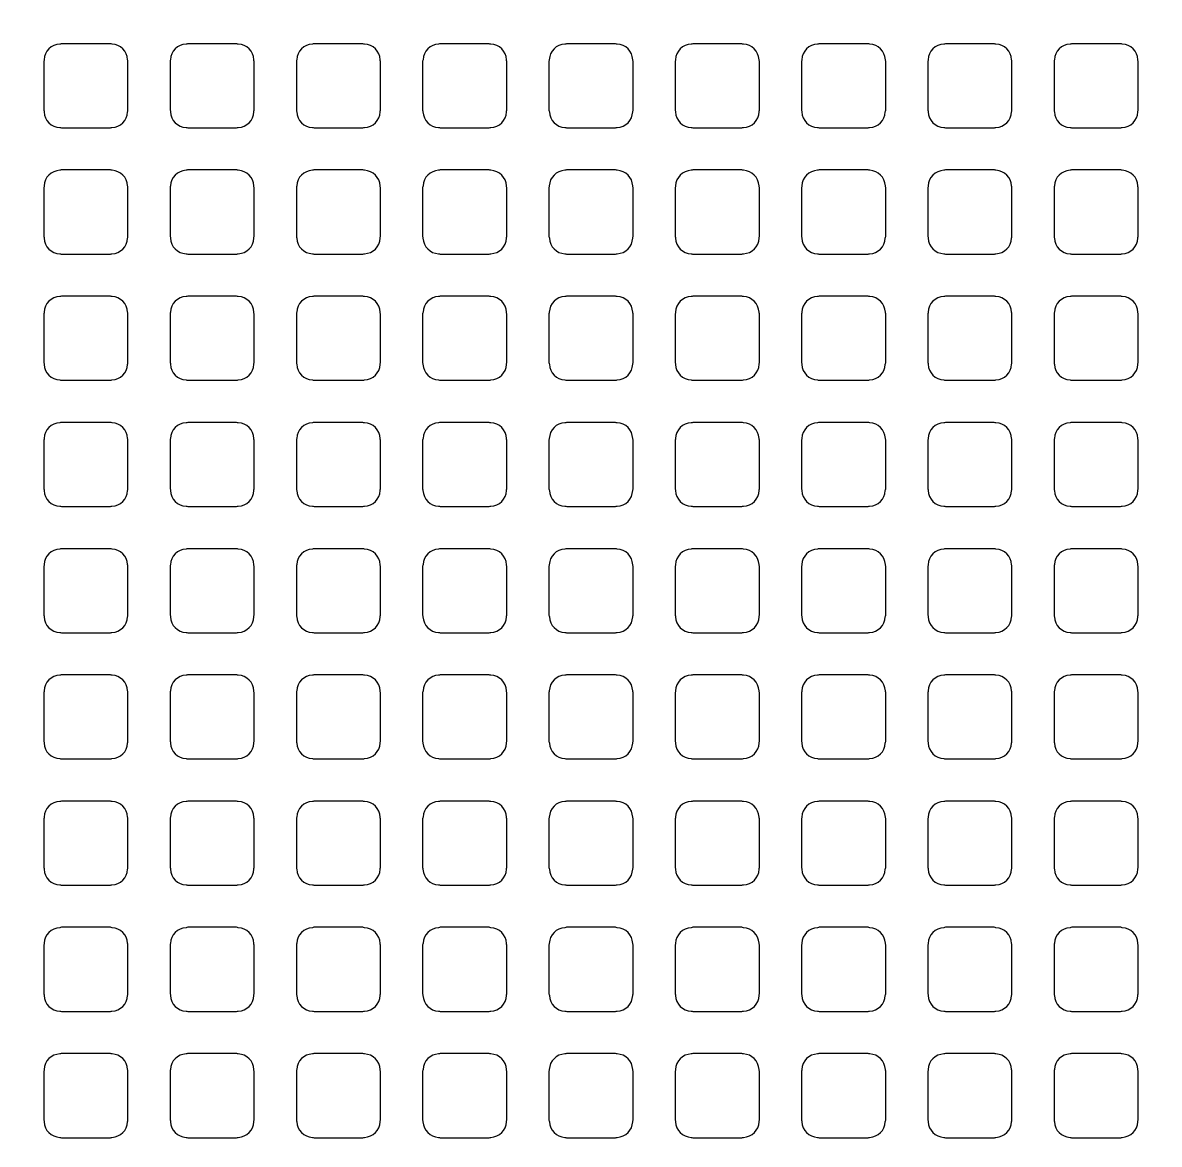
# Model space of a CAD drawing. Header units: millimetres. Extents: x 3440 to 3572, y 2 to 96.
# Drawn here: x 3531.438 to 3532.809, y 58.536 to 59.89 of the extents above; entities that cross this region are included whole.
import ezdxf

# ---------------------------------------------------------------- set-up
doc = ezdxf.new("R2010")
doc.units = ezdxf.units.MM
doc.header["$LTSCALE"] = 23.1
doc.layers.add('gbr-dxf', color=7, linetype='CONTINUOUS')

msp = doc.modelspace()

# ---------------------------------------------------------------- linework, layer by layer
at = {"layer": 'gbr-dxf', "linetype": 'Continuous'}
for points in [[(3534.769, 58.3115), (3533.1974, 59.8831, -0.013659), (3533.1945, 59.8859, -0.077228), (3531.577, 62.0978, -0.009209), (3531.5759, 62.1), (3531.4164, 62.4109, -0.008596)], [(3531.4184, 62.0163, 0.006915), (3531.537, 61.7947, 0.283708), (3531.5558, 61.7852, -0.042373), (3531.5562, 61.7852), (3531.5809, 61.7882, -0.318565), (3531.6068, 61.7742, 0.008601), (3531.7634, 61.5054, -0.030858), (3531.765, 61.5028, 0.00782), (3531.9154, 61.2634, -0.028261), (3531.9169, 61.2611, 0.034835), (3532.6756, 60.2556, -0.014848), (3532.6765, 60.2546, 0.017277), (3533.1029, 59.7975, -0.023954), (3533.1046, 59.796), (3533.4494, 59.4512), (3533.4497, 59.4509), (3533.5891, 59.3115), (3533.5894, 59.3112), (3534.059, 58.8416), (3534.0593, 58.8413), (3534.1987, 58.7019), (3534.199, 58.7016), (3534.6686, 58.232)]]:
    msp.add_lwpolyline(points, format="xyb", dxfattribs=at)
for points in [[(3531.4631, 59.7845, -0.098843), (3531.4635, 59.7825, 0.393729), (3531.4824, 59.7637, -0.09841), (3531.4843, 59.7632), (3531.5435, 59.7632, -0.095462), (3531.5453, 59.7637, 0.393729), (3531.5642, 59.7825, -0.09841), (3531.5646, 59.7844), (3531.5646, 59.8438, -0.089302), (3531.5643, 59.8456, 0.393729), (3531.5454, 59.8644, -0.088868), (3531.5437, 59.8648), (3531.4842, 59.8648, -0.092621), (3531.4824, 59.8644, 0.393729), (3531.4635, 59.8456, -0.101678), (3531.4631, 59.8436)], [(3531.6154, 59.7847, -0.10699), (3531.616, 59.7826, 0.393729), (3531.6348, 59.7637, -0.104195), (3531.6368, 59.7632), (3531.6958, 59.7632, -0.101214), (3531.6978, 59.7637, 0.393729), (3531.7166, 59.7826, -0.101678), (3531.7171, 59.7845), (3531.7171, 59.8435, -0.104567), (3531.7166, 59.8455, 0.393729), (3531.6978, 59.8644, -0.095482), (3531.6959, 59.8648), (3531.6367, 59.8648, -0.098843), (3531.6348, 59.8644, 0.393729), (3531.6159, 59.8455, -0.09841), (3531.6154, 59.8436)], [(3531.7679, 59.7844, -0.095462), (3531.7683, 59.7826, 0.393729), (3531.7872, 59.7637, -0.101678), (3531.7892, 59.7632), (3531.8483, 59.7632, -0.098843), (3531.8502, 59.7637, 0.393729), (3531.869, 59.7825, -0.101678), (3531.8695, 59.7845), (3531.8695, 59.8435, -0.104567), (3531.869, 59.8455, 0.393729), (3531.8501, 59.8644, -0.09841), (3531.8482, 59.8648), (3531.789, 59.8648, -0.089302), (3531.7872, 59.8644, 0.393729), (3531.7684, 59.8456, -0.09841), (3531.7679, 59.8437)], [(3531.9203, 59.7845, -0.098843), (3531.9207, 59.7826, 0.393729), (3531.9396, 59.7637, -0.101678), (3531.9416, 59.7632), (3532.0007, 59.7632, -0.098843), (3532.0026, 59.7637, 0.393729), (3532.0214, 59.7825, -0.09841), (3532.0219, 59.7845), (3532.0219, 59.8435, -0.101214), (3532.0214, 59.8455, 0.393729), (3532.0025, 59.8644, -0.09841), (3532.0006, 59.8648), (3531.9414, 59.8648, -0.089302), (3531.9396, 59.8644, 0.393729), (3531.9208, 59.8456, -0.101678), (3531.9203, 59.8436)], [(3532.0727, 59.7846, -0.104567), (3532.0732, 59.7826, 0.393729), (3532.092, 59.7637, -0.104195), (3532.094, 59.7632), (3532.153, 59.7632, -0.101214), (3532.155, 59.7637, 0.393729), (3532.1738, 59.7826, -0.092282), (3532.1742, 59.7844), (3532.1742, 59.8437, -0.095462), (3532.1738, 59.8455, 0.393729), (3532.155, 59.8644, -0.095482), (3532.1531, 59.8648), (3532.0939, 59.8648, -0.098843), (3532.092, 59.8644, 0.393729), (3532.0731, 59.8455, -0.095482), (3532.0727, 59.8437)], [(3532.225, 59.7844, -0.098843), (3532.2255, 59.7825, 0.393729), (3532.2444, 59.7637, -0.095482), (3532.2462, 59.7632), (3532.3054, 59.7632, -0.104567), (3532.3074, 59.7637, 0.393729), (3532.3263, 59.7826, -0.09841), (3532.3267, 59.7845), (3532.3267, 59.8436, -0.101214), (3532.3262, 59.8456, 0.393729), (3532.3074, 59.8644, -0.092282), (3532.3056, 59.8648), (3532.2462, 59.8648, -0.095462), (3532.2444, 59.8644, 0.393729), (3532.2255, 59.8455, -0.101678), (3532.225, 59.8436)], [(3532.3775, 59.7843, -0.092621), (3532.3779, 59.7825, 0.393729), (3532.3968, 59.7637, -0.09841), (3532.3987, 59.7632), (3532.4579, 59.7632, -0.095462), (3532.4597, 59.7637, 0.393729), (3532.4786, 59.7825, -0.104195), (3532.4791, 59.7845), (3532.4791, 59.8437, -0.095462), (3532.4787, 59.8456, 0.393729), (3532.4598, 59.8644, -0.088868), (3532.4581, 59.8648), (3532.3986, 59.8648, -0.092621), (3532.3968, 59.8644, 0.393729), (3532.3779, 59.8456, -0.095482), (3532.3775, 59.8437)], [(3532.5299, 59.7846, -0.101214), (3532.5304, 59.7826, 0.393729), (3532.5492, 59.7637, -0.104195), (3532.5512, 59.7632), (3532.6102, 59.7632, -0.101214), (3532.6122, 59.7637, 0.393729), (3532.631, 59.7826, -0.095482), (3532.6315, 59.7844), (3532.6315, 59.8436, -0.098843), (3532.631, 59.8455, 0.393729), (3532.6122, 59.8644, -0.095482), (3532.6103, 59.8648), (3532.5511, 59.8648, -0.098843), (3532.5492, 59.8644, 0.393729), (3532.5303, 59.8455, -0.092282), (3532.5299, 59.8437)], [(3532.6823, 59.7845, -0.098843), (3532.6827, 59.7825, 0.393729), (3532.7016, 59.7637, -0.09841), (3532.7035, 59.7632), (3532.7627, 59.7632, -0.095462), (3532.7645, 59.7637, 0.393729), (3532.7834, 59.7825, -0.09841), (3532.7838, 59.7844), (3532.7838, 59.8438, -0.089302), (3532.7835, 59.8456, 0.393729), (3532.7646, 59.8644, -0.088868), (3532.7629, 59.8648), (3532.7034, 59.8648, -0.092621), (3532.7016, 59.8644, 0.393729), (3532.6827, 59.8456, -0.101678), (3532.6823, 59.8436)], [(3531.4631, 59.632, -0.098843), (3531.4635, 59.6301, 0.393729), (3531.4824, 59.6113, -0.095482), (3531.4842, 59.6109), (3531.5435, 59.6109, -0.092621), (3531.5453, 59.6113, 0.393729), (3531.5642, 59.6301, -0.09841), (3531.5646, 59.632), (3531.5646, 59.6914, -0.089302), (3531.5643, 59.6932, 0.393729), (3531.5454, 59.712, -0.092282), (3531.5436, 59.7124), (3531.4842, 59.7124, -0.095462), (3531.4824, 59.712, 0.393729), (3531.4635, 59.6932, -0.101678), (3531.4631, 59.6912)], [(3531.6154, 59.6323, -0.10699), (3531.616, 59.6302, 0.393729), (3531.6348, 59.6113, -0.101678), (3531.6368, 59.6109), (3531.6959, 59.6109, -0.098843), (3531.6978, 59.6113, 0.393729), (3531.7166, 59.6302, -0.101678), (3531.7171, 59.6321), (3531.7171, 59.6911, -0.104567), (3531.7166, 59.6931, 0.393729), (3531.6978, 59.712, -0.09841), (3531.6959, 59.7124), (3531.6367, 59.7124, -0.101214), (3531.6348, 59.712, 0.393729), (3531.6159, 59.6931, -0.09841), (3531.6154, 59.6912)], [(3531.7679, 59.632, -0.095462), (3531.7683, 59.6302, 0.393729), (3531.7872, 59.6113, -0.09841), (3531.7891, 59.6109), (3531.8483, 59.6109, -0.095462), (3531.8502, 59.6113, 0.393729), (3531.869, 59.6301, -0.101678), (3531.8695, 59.6321), (3531.8695, 59.6911, -0.104567), (3531.869, 59.6931, 0.393729), (3531.8501, 59.712, -0.101678), (3531.8482, 59.7124), (3531.789, 59.7124, -0.092621), (3531.7872, 59.712, 0.393729), (3531.7684, 59.6932, -0.09841), (3531.7679, 59.6913)], [(3531.9203, 59.6321, -0.098843), (3531.9207, 59.6302, 0.393729), (3531.9396, 59.6113, -0.09841), (3531.9415, 59.6109), (3532.0007, 59.6109, -0.095462), (3532.0026, 59.6113, 0.393729), (3532.0214, 59.6301, -0.09841), (3532.0219, 59.632), (3532.0219, 59.6911, -0.101214), (3532.0214, 59.6931, 0.393729), (3532.0025, 59.712, -0.101678), (3532.0006, 59.7124), (3531.9414, 59.7124, -0.092621), (3531.9396, 59.712, 0.393729), (3531.9208, 59.6932, -0.101678), (3531.9203, 59.6912)], [(3532.0727, 59.6322, -0.104567), (3532.0732, 59.6302, 0.393729), (3532.092, 59.6113, -0.101678), (3532.094, 59.6109), (3532.1531, 59.6109, -0.098843), (3532.155, 59.6113, 0.393729), (3532.1738, 59.6302, -0.092282), (3532.1742, 59.632), (3532.1742, 59.6913, -0.095462), (3532.1738, 59.6931, 0.393729), (3532.155, 59.712, -0.09841), (3532.1531, 59.7124), (3532.0939, 59.7124, -0.101214), (3532.092, 59.712, 0.393729), (3532.0731, 59.6931, -0.095482), (3532.0727, 59.6913)], [(3532.225, 59.632, -0.098843), (3532.2255, 59.6301, 0.393729), (3532.2444, 59.6113, -0.092282), (3532.2461, 59.6109), (3532.3054, 59.6109, -0.101214), (3532.3074, 59.6113, 0.393729), (3532.3263, 59.6302, -0.09841), (3532.3267, 59.6321), (3532.3267, 59.6912, -0.101214), (3532.3262, 59.6932, 0.393729), (3532.3074, 59.712, -0.095482), (3532.3055, 59.7124), (3532.2463, 59.7124, -0.098843), (3532.2444, 59.712, 0.393729), (3532.2255, 59.6931, -0.101678), (3532.225, 59.6912)], [(3532.3775, 59.6319, -0.092621), (3532.3779, 59.6301, 0.393729), (3532.3968, 59.6113, -0.095482), (3532.3986, 59.6109), (3532.4579, 59.6109, -0.092621), (3532.4597, 59.6113, 0.393729), (3532.4786, 59.6301, -0.104195), (3532.4791, 59.6321), (3532.4791, 59.6913, -0.095462), (3532.4787, 59.6932, 0.393729), (3532.4598, 59.712, -0.092282), (3532.458, 59.7124), (3532.3987, 59.7124, -0.095462), (3532.3968, 59.712, 0.393729), (3532.3779, 59.6932, -0.095482), (3532.3775, 59.6913)], [(3532.5299, 59.6322, -0.101214), (3532.5304, 59.6302, 0.393729), (3532.5492, 59.6113, -0.101678), (3532.5512, 59.6109), (3532.6103, 59.6109, -0.098843), (3532.6122, 59.6113, 0.393729), (3532.631, 59.6302, -0.095482), (3532.6315, 59.632), (3532.6315, 59.6912, -0.098843), (3532.631, 59.6931, 0.393729), (3532.6122, 59.712, -0.09841), (3532.6103, 59.7124), (3532.5511, 59.7124, -0.101214), (3532.5492, 59.712, 0.393729), (3532.5303, 59.6931, -0.092282), (3532.5299, 59.6913)], [(3532.6823, 59.632, -0.098843), (3532.6827, 59.6301, 0.393729), (3532.7016, 59.6113, -0.095482), (3532.7034, 59.6109), (3532.7627, 59.6109, -0.092621), (3532.7645, 59.6113, 0.393729), (3532.7834, 59.6301, -0.09841), (3532.7838, 59.632), (3532.7838, 59.6914, -0.089302), (3532.7835, 59.6932, 0.393729), (3532.7646, 59.712, -0.092282), (3532.7628, 59.7124), (3532.7034, 59.7124, -0.095462), (3532.7016, 59.712, 0.393729), (3532.6827, 59.6932, -0.101678), (3532.6823, 59.6912)], [(3531.4631, 59.4797, -0.098843), (3531.4635, 59.4777, 0.393729), (3531.4824, 59.4589, -0.092282), (3531.4842, 59.4585), (3531.5436, 59.4585, -0.089302), (3531.5453, 59.4589, 0.393729), (3531.5642, 59.4777, -0.09841), (3531.5646, 59.4796), (3531.5646, 59.539, -0.089302), (3531.5643, 59.5408, 0.393729), (3531.5454, 59.5596, -0.095482), (3531.5436, 59.5601), (3531.4843, 59.5601, -0.098843), (3531.4824, 59.5596, 0.393729), (3531.4635, 59.5408, -0.101678), (3531.4631, 59.5388)], [(3531.6154, 59.4799, -0.10699), (3531.616, 59.4778, 0.393729), (3531.6348, 59.4589, -0.09841), (3531.6367, 59.4585), (3531.6959, 59.4585, -0.095462), (3531.6978, 59.4589, 0.393729), (3531.7166, 59.4778, -0.101678), (3531.7171, 59.4797), (3531.7171, 59.5387, -0.104567), (3531.7166, 59.5407, 0.393729), (3531.6978, 59.5596, -0.101678), (3531.6958, 59.5601), (3531.6368, 59.5601, -0.104567), (3531.6348, 59.5596, 0.393729), (3531.6159, 59.5407, -0.09841), (3531.6154, 59.5388)], [(3531.7679, 59.4796, -0.095462), (3531.7683, 59.4778, 0.393729), (3531.7872, 59.4589, -0.095482), (3531.7891, 59.4585), (3531.8484, 59.4585, -0.092621), (3531.8502, 59.4589, 0.393729), (3531.869, 59.4777, -0.101678), (3531.8695, 59.4797), (3531.8695, 59.5387, -0.104567), (3531.869, 59.5407, 0.393729), (3531.8501, 59.5596, -0.104195), (3531.8481, 59.5601), (3531.7891, 59.5601, -0.095462), (3531.7872, 59.5596, 0.393729), (3531.7684, 59.5408, -0.09841), (3531.7679, 59.5389)], [(3531.9203, 59.4797, -0.098843), (3531.9207, 59.4778, 0.393729), (3531.9396, 59.4589, -0.095482), (3531.9415, 59.4585), (3532.0008, 59.4585, -0.092621), (3532.0026, 59.4589, 0.393729), (3532.0214, 59.4777, -0.09841), (3532.0219, 59.4797), (3532.0219, 59.5387, -0.101214), (3532.0214, 59.5407, 0.393729), (3532.0025, 59.5596, -0.104195), (3532.0005, 59.5601), (3531.9415, 59.5601, -0.095462), (3531.9396, 59.5596, 0.393729), (3531.9208, 59.5408, -0.101678), (3531.9203, 59.5388)], [(3532.0727, 59.4798, -0.104567), (3532.0732, 59.4778, 0.393729), (3532.092, 59.4589, -0.09841), (3532.0939, 59.4585), (3532.1531, 59.4585, -0.095462), (3532.155, 59.4589, 0.393729), (3532.1738, 59.4778, -0.092282), (3532.1742, 59.4796), (3532.1742, 59.5389, -0.095462), (3532.1738, 59.5407, 0.393729), (3532.155, 59.5596, -0.101678), (3532.153, 59.5601), (3532.094, 59.5601, -0.104567), (3532.092, 59.5596, 0.393729), (3532.0731, 59.5407, -0.095482), (3532.0727, 59.5389)], [(3532.225, 59.4796, -0.098843), (3532.2255, 59.4777, 0.393729), (3532.2444, 59.4589, -0.088868), (3532.2461, 59.4585), (3532.3055, 59.4585, -0.098843), (3532.3074, 59.4589, 0.393729), (3532.3263, 59.4778, -0.09841), (3532.3267, 59.4797), (3532.3267, 59.5388, -0.101214), (3532.3262, 59.5408, 0.393729), (3532.3074, 59.5596, -0.09841), (3532.3055, 59.5601), (3532.2463, 59.5601, -0.101214), (3532.2444, 59.5596, 0.393729), (3532.2255, 59.5407, -0.101678), (3532.225, 59.5388)], [(3532.3775, 59.4795, -0.092621), (3532.3779, 59.4777, 0.393729), (3532.3968, 59.4589, -0.092282), (3532.3986, 59.4585), (3532.458, 59.4585, -0.089302), (3532.4597, 59.4589, 0.393729), (3532.4786, 59.4777, -0.104195), (3532.4791, 59.4797), (3532.4791, 59.5389, -0.095462), (3532.4787, 59.5408, 0.393729), (3532.4598, 59.5596, -0.095482), (3532.458, 59.5601), (3532.3987, 59.5601, -0.098843), (3532.3968, 59.5596, 0.393729), (3532.3779, 59.5408, -0.095482), (3532.3775, 59.5389)], [(3532.5299, 59.4798, -0.101214), (3532.5304, 59.4778, 0.393729), (3532.5492, 59.4589, -0.09841), (3532.5511, 59.4585), (3532.6103, 59.4585, -0.095462), (3532.6122, 59.4589, 0.393729), (3532.631, 59.4778, -0.095482), (3532.6315, 59.4796), (3532.6315, 59.5388, -0.098843), (3532.631, 59.5407, 0.393729), (3532.6122, 59.5596, -0.101678), (3532.6102, 59.5601), (3532.5512, 59.5601, -0.104567), (3532.5492, 59.5596, 0.393729), (3532.5303, 59.5407, -0.092282), (3532.5299, 59.5389)], [(3532.6823, 59.4797, -0.098843), (3532.6827, 59.4777, 0.393729), (3532.7016, 59.4589, -0.092282), (3532.7034, 59.4585), (3532.7628, 59.4585, -0.089302), (3532.7645, 59.4589, 0.393729), (3532.7834, 59.4777, -0.09841), (3532.7838, 59.4796), (3532.7838, 59.539, -0.089302), (3532.7835, 59.5408, 0.393729), (3532.7646, 59.5596, -0.095482), (3532.7628, 59.5601), (3532.7035, 59.5601, -0.098843), (3532.7016, 59.5596, 0.393729), (3532.6827, 59.5408, -0.101678), (3532.6823, 59.5388)], [(3531.4631, 59.3273, -0.098843), (3531.4635, 59.3253, 0.393729), (3531.4824, 59.3065, -0.101678), (3531.4843, 59.306), (3531.5434, 59.306, -0.098843), (3531.5453, 59.3065, 0.393729), (3531.5642, 59.3253, -0.09841), (3531.5646, 59.3272), (3531.5646, 59.3866, -0.089302), (3531.5643, 59.3884, 0.393729), (3531.5454, 59.4072, -0.09841), (3531.5435, 59.4077), (3531.4844, 59.4077, -0.101214), (3531.4824, 59.4072, 0.393729), (3531.4635, 59.3884, -0.101678), (3531.4631, 59.3864)], [(3531.6154, 59.3275, -0.10699), (3531.616, 59.3254, 0.393729), (3531.6348, 59.3065, -0.107228), (3531.6369, 59.306), (3531.6958, 59.306, -0.104567), (3531.6978, 59.3065, 0.393729), (3531.7166, 59.3254, -0.101678), (3531.7171, 59.3273), (3531.7171, 59.3863, -0.104567), (3531.7166, 59.3883, 0.393729), (3531.6978, 59.4072, -0.104195), (3531.6957, 59.4077), (3531.6368, 59.4077, -0.10699), (3531.6348, 59.4072, 0.393729), (3531.6159, 59.3883, -0.09841), (3531.6154, 59.3864)], [(3531.7679, 59.3272, -0.095462), (3531.7683, 59.3254, 0.393729), (3531.7872, 59.3065, -0.104195), (3531.7892, 59.306), (3531.8482, 59.306, -0.101214), (3531.8502, 59.3065, 0.393729), (3531.869, 59.3253, -0.101678), (3531.8695, 59.3273), (3531.8695, 59.3863, -0.104567), (3531.869, 59.3883, 0.393729), (3531.8501, 59.4072, -0.107228), (3531.8481, 59.4077), (3531.7891, 59.4077, -0.098843), (3531.7872, 59.4072, 0.393729), (3531.7684, 59.3884, -0.09841), (3531.7679, 59.3865)], [(3531.9203, 59.3273, -0.098843), (3531.9207, 59.3254, 0.393729), (3531.9396, 59.3065, -0.104195), (3531.9416, 59.306), (3532.0006, 59.306, -0.101214), (3532.0026, 59.3065, 0.393729), (3532.0214, 59.3253, -0.09841), (3532.0219, 59.3273), (3532.0219, 59.3863, -0.101214), (3532.0214, 59.3883, 0.393729), (3532.0025, 59.4072, -0.107228), (3532.0005, 59.4077), (3531.9415, 59.4077, -0.098843), (3531.9396, 59.4072, 0.393729), (3531.9208, 59.3884, -0.101678), (3531.9203, 59.3864)], [(3532.0727, 59.3274, -0.104567), (3532.0732, 59.3254, 0.393729), (3532.092, 59.3065, -0.107228), (3532.0941, 59.306), (3532.153, 59.306, -0.104567), (3532.155, 59.3065, 0.393729), (3532.1738, 59.3254, -0.092282), (3532.1742, 59.3272), (3532.1742, 59.3865, -0.095462), (3532.1738, 59.3883, 0.393729), (3532.155, 59.4072, -0.104195), (3532.1529, 59.4077), (3532.094, 59.4077, -0.10699), (3532.092, 59.4072, 0.393729), (3532.0731, 59.3883, -0.095482), (3532.0727, 59.3865)], [(3532.225, 59.3272, -0.098843), (3532.2255, 59.3253, 0.393729), (3532.2444, 59.3065, -0.09841), (3532.2463, 59.306), (3532.3053, 59.306, -0.10699), (3532.3074, 59.3065, 0.393729), (3532.3263, 59.3254, -0.09841), (3532.3267, 59.3273), (3532.3267, 59.3864, -0.101214), (3532.3262, 59.3884, 0.393729), (3532.3074, 59.4072, -0.101678), (3532.3054, 59.4077), (3532.2464, 59.4077, -0.104567), (3532.2444, 59.4072, 0.393729), (3532.2255, 59.3883, -0.101678), (3532.225, 59.3864)], [(3532.3775, 59.3271, -0.092621), (3532.3779, 59.3253, 0.393729), (3532.3968, 59.3065, -0.101678), (3532.3987, 59.306), (3532.4578, 59.306, -0.098843), (3532.4597, 59.3065, 0.393729), (3532.4786, 59.3253, -0.104195), (3532.4791, 59.3273), (3532.4791, 59.3865, -0.095462), (3532.4787, 59.3884, 0.393729), (3532.4598, 59.4072, -0.09841), (3532.4579, 59.4077), (3532.3988, 59.4077, -0.101214), (3532.3968, 59.4072, 0.393729), (3532.3779, 59.3884, -0.095482), (3532.3775, 59.3865)], [(3532.5299, 59.3274, -0.101214), (3532.5304, 59.3254, 0.393729), (3532.5492, 59.3065, -0.107228), (3532.5513, 59.306), (3532.6102, 59.306, -0.104567), (3532.6122, 59.3065, 0.393729), (3532.631, 59.3254, -0.095482), (3532.6315, 59.3272), (3532.6315, 59.3864, -0.098843), (3532.631, 59.3883, 0.393729), (3532.6122, 59.4072, -0.104195), (3532.6101, 59.4077), (3532.5512, 59.4077, -0.10699), (3532.5492, 59.4072, 0.393729), (3532.5303, 59.3883, -0.092282), (3532.5299, 59.3865)], [(3532.6823, 59.3273, -0.098843), (3532.6827, 59.3253, 0.393729), (3532.7016, 59.3065, -0.101678), (3532.7035, 59.306), (3532.7626, 59.306, -0.098843), (3532.7645, 59.3065, 0.393729), (3532.7834, 59.3253, -0.09841), (3532.7838, 59.3272), (3532.7838, 59.3866, -0.089302), (3532.7835, 59.3884, 0.393729), (3532.7646, 59.4072, -0.09841), (3532.7627, 59.4077), (3532.7036, 59.4077, -0.101214), (3532.7016, 59.4072, 0.393729), (3532.6827, 59.3884, -0.101678), (3532.6823, 59.3864)], [(3531.4631, 59.1749, -0.098843), (3531.4635, 59.1729, 0.393729), (3531.4824, 59.1541, -0.09841), (3531.4843, 59.1536), (3531.5435, 59.1536, -0.095462), (3531.5453, 59.1541, 0.393729), (3531.5642, 59.1729, -0.09841), (3531.5646, 59.1748), (3531.5646, 59.2342, -0.089302), (3531.5643, 59.236, 0.393729), (3531.5454, 59.2548, -0.088868), (3531.5437, 59.2552), (3531.4842, 59.2552, -0.092621), (3531.4824, 59.2548, 0.393729), (3531.4635, 59.236, -0.101678), (3531.4631, 59.234)], [(3531.6154, 59.1751, -0.10699), (3531.616, 59.173, 0.393729), (3531.6348, 59.1541, -0.104195), (3531.6368, 59.1536), (3531.6958, 59.1536, -0.101214), (3531.6978, 59.1541, 0.393729), (3531.7166, 59.173, -0.101678), (3531.7171, 59.1749), (3531.7171, 59.2339, -0.104567), (3531.7166, 59.2359, 0.393729), (3531.6978, 59.2548, -0.095482), (3531.6959, 59.2552), (3531.6367, 59.2552, -0.098843), (3531.6348, 59.2548, 0.393729), (3531.6159, 59.2359, -0.09841), (3531.6154, 59.234)], [(3531.7679, 59.1748, -0.095462), (3531.7683, 59.173, 0.393729), (3531.7872, 59.1541, -0.101678), (3531.7892, 59.1536), (3531.8483, 59.1536, -0.098843), (3531.8502, 59.1541, 0.393729), (3531.869, 59.1729, -0.101678), (3531.8695, 59.1749), (3531.8695, 59.2339, -0.104567), (3531.869, 59.2359, 0.393729), (3531.8501, 59.2548, -0.09841), (3531.8482, 59.2552), (3531.789, 59.2552, -0.089302), (3531.7872, 59.2548, 0.393729), (3531.7684, 59.236, -0.09841), (3531.7679, 59.2341)], [(3531.9203, 59.1749, -0.098843), (3531.9207, 59.173, 0.393729), (3531.9396, 59.1541, -0.101678), (3531.9416, 59.1536), (3532.0007, 59.1536, -0.098843), (3532.0026, 59.1541, 0.393729), (3532.0214, 59.1729, -0.09841), (3532.0219, 59.1749), (3532.0219, 59.2339, -0.101214), (3532.0214, 59.2359, 0.393729), (3532.0025, 59.2548, -0.09841), (3532.0006, 59.2552), (3531.9414, 59.2552, -0.089302), (3531.9396, 59.2548, 0.393729), (3531.9208, 59.236, -0.101678), (3531.9203, 59.234)], [(3532.0727, 59.175, -0.104567), (3532.0732, 59.173, 0.393729), (3532.092, 59.1541, -0.104195), (3532.094, 59.1536), (3532.153, 59.1536, -0.101214), (3532.155, 59.1541, 0.393729), (3532.1738, 59.173, -0.092282), (3532.1742, 59.1748), (3532.1742, 59.2341, -0.095462), (3532.1738, 59.2359, 0.393729), (3532.155, 59.2548, -0.095482), (3532.1531, 59.2552), (3532.0939, 59.2552, -0.098843), (3532.092, 59.2548, 0.393729), (3532.0731, 59.2359, -0.095482), (3532.0727, 59.2341)], [(3532.225, 59.1748, -0.098843), (3532.2255, 59.1729, 0.393729), (3532.2444, 59.1541, -0.095482), (3532.2462, 59.1536), (3532.3054, 59.1536, -0.104567), (3532.3074, 59.1541, 0.393729), (3532.3263, 59.173, -0.09841), (3532.3267, 59.1749), (3532.3267, 59.234, -0.101214), (3532.3262, 59.236, 0.393729), (3532.3074, 59.2548, -0.092282), (3532.3056, 59.2552), (3532.2462, 59.2552, -0.095462), (3532.2444, 59.2548, 0.393729), (3532.2255, 59.2359, -0.101678), (3532.225, 59.234)], [(3532.3775, 59.1747, -0.092621), (3532.3779, 59.1729, 0.393729), (3532.3968, 59.1541, -0.09841), (3532.3987, 59.1536), (3532.4579, 59.1536, -0.095462), (3532.4597, 59.1541, 0.393729), (3532.4786, 59.1729, -0.104195), (3532.4791, 59.1749), (3532.4791, 59.2341, -0.095462), (3532.4787, 59.236, 0.393729), (3532.4598, 59.2548, -0.088868), (3532.4581, 59.2552), (3532.3986, 59.2552, -0.092621), (3532.3968, 59.2548, 0.393729), (3532.3779, 59.236, -0.095482), (3532.3775, 59.2341)], [(3532.5299, 59.175, -0.101214), (3532.5304, 59.173, 0.393729), (3532.5492, 59.1541, -0.104195), (3532.5512, 59.1536), (3532.6102, 59.1536, -0.101214), (3532.6122, 59.1541, 0.393729), (3532.631, 59.173, -0.095482), (3532.6315, 59.1748), (3532.6315, 59.234, -0.098843), (3532.631, 59.2359, 0.393729), (3532.6122, 59.2548, -0.095482), (3532.6103, 59.2552), (3532.5511, 59.2552, -0.098843), (3532.5492, 59.2548, 0.393729), (3532.5303, 59.2359, -0.092282), (3532.5299, 59.2341)], [(3532.6823, 59.1749, -0.098843), (3532.6827, 59.1729, 0.393729), (3532.7016, 59.1541, -0.09841), (3532.7035, 59.1536), (3532.7627, 59.1536, -0.095462), (3532.7645, 59.1541, 0.393729), (3532.7834, 59.1729, -0.09841), (3532.7838, 59.1748), (3532.7838, 59.2342, -0.089302), (3532.7835, 59.236, 0.393729), (3532.7646, 59.2548, -0.088868), (3532.7629, 59.2552), (3532.7034, 59.2552, -0.092621), (3532.7016, 59.2548, 0.393729), (3532.6827, 59.236, -0.101678), (3532.6823, 59.234)], [(3531.4631, 59.0225, -0.098843), (3531.4635, 59.0205, 0.393729), (3531.4824, 59.0017, -0.095482), (3531.4842, 59.0013), (3531.5435, 59.0013, -0.092621), (3531.5453, 59.0017, 0.393729), (3531.5642, 59.0205, -0.09841), (3531.5646, 59.0224), (3531.5646, 59.0818, -0.089302), (3531.5643, 59.0836, 0.393729), (3531.5454, 59.1024, -0.092282), (3531.5436, 59.1028), (3531.4842, 59.1028, -0.095462), (3531.4824, 59.1024, 0.393729), (3531.4635, 59.0836, -0.101678), (3531.4631, 59.0816)], [(3531.6154, 59.0227, -0.10699), (3531.616, 59.0206, 0.393729), (3531.6348, 59.0017, -0.101678), (3531.6368, 59.0013), (3531.6959, 59.0013, -0.098843), (3531.6978, 59.0017, 0.393729), (3531.7166, 59.0206, -0.101678), (3531.7171, 59.0225), (3531.7171, 59.0815, -0.104567), (3531.7166, 59.0835, 0.393729), (3531.6978, 59.1024, -0.09841), (3531.6959, 59.1028), (3531.6367, 59.1028, -0.101214), (3531.6348, 59.1024, 0.393729), (3531.6159, 59.0835, -0.09841), (3531.6154, 59.0816)], [(3531.7679, 59.0224, -0.095462), (3531.7683, 59.0206, 0.393729), (3531.7872, 59.0017, -0.09841), (3531.7891, 59.0013), (3531.8483, 59.0013, -0.095462), (3531.8502, 59.0017, 0.393729), (3531.869, 59.0205, -0.101678), (3531.8695, 59.0225), (3531.8695, 59.0815, -0.104567), (3531.869, 59.0835, 0.393729), (3531.8501, 59.1024, -0.101678), (3531.8482, 59.1028), (3531.789, 59.1028, -0.092621), (3531.7872, 59.1024, 0.393729), (3531.7684, 59.0836, -0.09841), (3531.7679, 59.0817)], [(3531.9203, 59.0225, -0.098843), (3531.9207, 59.0206, 0.393729), (3531.9396, 59.0017, -0.09841), (3531.9415, 59.0013), (3532.0007, 59.0013, -0.095462), (3532.0026, 59.0017, 0.393729), (3532.0214, 59.0205, -0.09841), (3532.0219, 59.0225), (3532.0219, 59.0815, -0.101214), (3532.0214, 59.0835, 0.393729), (3532.0025, 59.1024, -0.101678), (3532.0006, 59.1028), (3531.9414, 59.1028, -0.092621), (3531.9396, 59.1024, 0.393729), (3531.9208, 59.0836, -0.101678), (3531.9203, 59.0816)], [(3532.0727, 59.0226, -0.104567), (3532.0732, 59.0206, 0.393729), (3532.092, 59.0017, -0.101678), (3532.094, 59.0013), (3532.1531, 59.0013, -0.098843), (3532.155, 59.0017, 0.393729), (3532.1738, 59.0206, -0.092282), (3532.1742, 59.0224), (3532.1742, 59.0817, -0.095462), (3532.1738, 59.0835, 0.393729), (3532.155, 59.1024, -0.09841), (3532.1531, 59.1028), (3532.0939, 59.1028, -0.101214), (3532.092, 59.1024, 0.393729), (3532.0731, 59.0835, -0.095482), (3532.0727, 59.0817)], [(3532.225, 59.0224, -0.098843), (3532.2255, 59.0205, 0.393729), (3532.2444, 59.0017, -0.092282), (3532.2461, 59.0013), (3532.3054, 59.0013, -0.101214), (3532.3074, 59.0017, 0.393729), (3532.3263, 59.0206, -0.09841), (3532.3267, 59.0225), (3532.3267, 59.0816, -0.101214), (3532.3262, 59.0836, 0.393729), (3532.3074, 59.1024, -0.095482), (3532.3055, 59.1028), (3532.2463, 59.1028, -0.098843), (3532.2444, 59.1024, 0.393729), (3532.2255, 59.0835, -0.101678), (3532.225, 59.0816)], [(3532.3775, 59.0223, -0.092621), (3532.3779, 59.0205, 0.393729), (3532.3968, 59.0017, -0.095482), (3532.3986, 59.0013), (3532.4579, 59.0013, -0.092621), (3532.4597, 59.0017, 0.393729), (3532.4786, 59.0205, -0.104195), (3532.4791, 59.0225), (3532.4791, 59.0817, -0.095462), (3532.4787, 59.0836, 0.393729), (3532.4598, 59.1024, -0.092282), (3532.458, 59.1028), (3532.3987, 59.1028, -0.095462), (3532.3968, 59.1024, 0.393729), (3532.3779, 59.0836, -0.095482), (3532.3775, 59.0817)], [(3532.5299, 59.0226, -0.101214), (3532.5304, 59.0206, 0.393729), (3532.5492, 59.0017, -0.101678), (3532.5512, 59.0013), (3532.6103, 59.0013, -0.098843), (3532.6122, 59.0017, 0.393729), (3532.631, 59.0206, -0.095482), (3532.6315, 59.0224), (3532.6315, 59.0816, -0.098843), (3532.631, 59.0835, 0.393729), (3532.6122, 59.1024, -0.09841), (3532.6103, 59.1028), (3532.5511, 59.1028, -0.101214), (3532.5492, 59.1024, 0.393729), (3532.5303, 59.0835, -0.092282), (3532.5299, 59.0817)], [(3532.6823, 59.0225, -0.098843), (3532.6827, 59.0205, 0.393729), (3532.7016, 59.0017, -0.095482), (3532.7034, 59.0013), (3532.7627, 59.0013, -0.092621), (3532.7645, 59.0017, 0.393729), (3532.7834, 59.0205, -0.09841), (3532.7838, 59.0224), (3532.7838, 59.0818, -0.089302), (3532.7835, 59.0836, 0.393729), (3532.7646, 59.1024, -0.092282), (3532.7628, 59.1028), (3532.7034, 59.1028, -0.095462), (3532.7016, 59.1024, 0.393729), (3532.6827, 59.0836, -0.101678), (3532.6823, 59.0816)], [(3531.4631, 58.8701, -0.098843), (3531.4635, 58.8681, 0.393729), (3531.4824, 58.8493, -0.092282), (3531.4842, 58.8489), (3531.5436, 58.8489, -0.089302), (3531.5453, 58.8493, 0.393729), (3531.5642, 58.8681, -0.09841), (3531.5646, 58.87), (3531.5646, 58.9294, -0.089302), (3531.5643, 58.9312, 0.393729), (3531.5454, 58.95, -0.095482), (3531.5436, 58.9505), (3531.4843, 58.9505, -0.098843), (3531.4824, 58.95, 0.393729), (3531.4635, 58.9312, -0.101678), (3531.4631, 58.9292)], [(3531.6154, 58.8703, -0.10699), (3531.616, 58.8682, 0.393729), (3531.6348, 58.8493, -0.09841), (3531.6367, 58.8489), (3531.6959, 58.8489, -0.095462), (3531.6978, 58.8493, 0.393729), (3531.7166, 58.8682, -0.101678), (3531.7171, 58.8701), (3531.7171, 58.9291, -0.104567), (3531.7166, 58.9311, 0.393729), (3531.6978, 58.95, -0.101678), (3531.6958, 58.9505), (3531.6368, 58.9505, -0.104567), (3531.6348, 58.95, 0.393729), (3531.6159, 58.9311, -0.09841), (3531.6154, 58.9292)], [(3531.7679, 58.87, -0.095462), (3531.7683, 58.8682, 0.393729), (3531.7872, 58.8493, -0.095482), (3531.7891, 58.8489), (3531.8484, 58.8489, -0.092621), (3531.8502, 58.8493, 0.393729), (3531.869, 58.8681, -0.101678), (3531.8695, 58.8701), (3531.8695, 58.9291, -0.104567), (3531.869, 58.9311, 0.393729), (3531.8501, 58.95, -0.104195), (3531.8481, 58.9505), (3531.7891, 58.9505, -0.095462), (3531.7872, 58.95, 0.393729), (3531.7684, 58.9312, -0.09841), (3531.7679, 58.9293)], [(3531.9203, 58.8701, -0.098843), (3531.9207, 58.8682, 0.393729), (3531.9396, 58.8493, -0.095482), (3531.9415, 58.8489), (3532.0008, 58.8489, -0.092621), (3532.0026, 58.8493, 0.393729), (3532.0214, 58.8681, -0.09841), (3532.0219, 58.8701), (3532.0219, 58.9291, -0.101214), (3532.0214, 58.9311, 0.393729), (3532.0025, 58.95, -0.104195), (3532.0005, 58.9505), (3531.9415, 58.9505, -0.095462), (3531.9396, 58.95, 0.393729), (3531.9208, 58.9312, -0.101678), (3531.9203, 58.9292)], [(3532.0727, 58.8702, -0.104567), (3532.0732, 58.8682, 0.393729), (3532.092, 58.8493, -0.09841), (3532.0939, 58.8489), (3532.1531, 58.8489, -0.095462), (3532.155, 58.8493, 0.393729), (3532.1738, 58.8682, -0.092282), (3532.1742, 58.87), (3532.1742, 58.9293, -0.095462), (3532.1738, 58.9311, 0.393729), (3532.155, 58.95, -0.101678), (3532.153, 58.9505), (3532.094, 58.9505, -0.104567), (3532.092, 58.95, 0.393729), (3532.0731, 58.9311, -0.095482), (3532.0727, 58.9293)], [(3532.225, 58.87, -0.098843), (3532.2255, 58.8681, 0.393729), (3532.2444, 58.8493, -0.088868), (3532.2461, 58.8489), (3532.3055, 58.8489, -0.098843), (3532.3074, 58.8493, 0.393729), (3532.3263, 58.8682, -0.09841), (3532.3267, 58.8701), (3532.3267, 58.9292, -0.101214), (3532.3262, 58.9312, 0.393729), (3532.3074, 58.95, -0.09841), (3532.3055, 58.9505), (3532.2463, 58.9505, -0.101214), (3532.2444, 58.95, 0.393729), (3532.2255, 58.9311, -0.101678), (3532.225, 58.9292)], [(3532.3775, 58.8699, -0.092621), (3532.3779, 58.8681, 0.393729), (3532.3968, 58.8493, -0.092282), (3532.3986, 58.8489), (3532.458, 58.8489, -0.089302), (3532.4597, 58.8493, 0.393729), (3532.4786, 58.8681, -0.104195), (3532.4791, 58.8701), (3532.4791, 58.9293, -0.095462), (3532.4787, 58.9312, 0.393729), (3532.4598, 58.95, -0.095482), (3532.458, 58.9505), (3532.3987, 58.9505, -0.098843), (3532.3968, 58.95, 0.393729), (3532.3779, 58.9312, -0.095482), (3532.3775, 58.9293)], [(3532.5299, 58.8702, -0.101214), (3532.5304, 58.8682, 0.393729), (3532.5492, 58.8493, -0.09841), (3532.5511, 58.8489), (3532.6103, 58.8489, -0.095462), (3532.6122, 58.8493, 0.393729), (3532.631, 58.8682, -0.095482), (3532.6315, 58.87), (3532.6315, 58.9292, -0.098843), (3532.631, 58.9311, 0.393729), (3532.6122, 58.95, -0.101678), (3532.6102, 58.9505), (3532.5512, 58.9505, -0.104567), (3532.5492, 58.95, 0.393729), (3532.5303, 58.9311, -0.092282), (3532.5299, 58.9293)], [(3532.6823, 58.8701, -0.098843), (3532.6827, 58.8681, 0.393729), (3532.7016, 58.8493, -0.092282), (3532.7034, 58.8489), (3532.7628, 58.8489, -0.089302), (3532.7645, 58.8493, 0.393729), (3532.7834, 58.8681, -0.09841), (3532.7838, 58.87), (3532.7838, 58.9294, -0.089302), (3532.7835, 58.9312, 0.393729), (3532.7646, 58.95, -0.095482), (3532.7628, 58.9505), (3532.7035, 58.9505, -0.098843), (3532.7016, 58.95, 0.393729), (3532.6827, 58.9312, -0.101678), (3532.6823, 58.9292)], [(3531.4631, 58.7177, -0.098843), (3531.4635, 58.7157, 0.393729), (3531.4824, 58.6969, -0.101678), (3531.4843, 58.6964), (3531.5434, 58.6964, -0.098843), (3531.5453, 58.6969, 0.393729), (3531.5642, 58.7157, -0.09841), (3531.5646, 58.7176), (3531.5646, 58.777, -0.089302), (3531.5643, 58.7788, 0.393729), (3531.5454, 58.7976, -0.09841), (3531.5435, 58.7981), (3531.4844, 58.7981, -0.101214), (3531.4824, 58.7976, 0.393729), (3531.4635, 58.7788, -0.101678), (3531.4631, 58.7768)], [(3531.6154, 58.7179, -0.10699), (3531.616, 58.7158, 0.393729), (3531.6348, 58.6969, -0.107228), (3531.6369, 58.6964), (3531.6958, 58.6964, -0.104567), (3531.6978, 58.6969, 0.393729), (3531.7166, 58.7158, -0.101678), (3531.7171, 58.7177), (3531.7171, 58.7767, -0.104567), (3531.7166, 58.7787, 0.393729), (3531.6978, 58.7976, -0.104195), (3531.6957, 58.7981), (3531.6368, 58.7981, -0.10699), (3531.6348, 58.7976, 0.393729), (3531.6159, 58.7787, -0.09841), (3531.6154, 58.7768)], [(3531.7679, 58.7176, -0.095462), (3531.7683, 58.7158, 0.393729), (3531.7872, 58.6969, -0.104195), (3531.7892, 58.6964), (3531.8482, 58.6964, -0.101214), (3531.8502, 58.6969, 0.393729), (3531.869, 58.7157, -0.101678), (3531.8695, 58.7177), (3531.8695, 58.7767, -0.104567), (3531.869, 58.7787, 0.393729), (3531.8501, 58.7976, -0.107228), (3531.8481, 58.7981), (3531.7891, 58.7981, -0.098843), (3531.7872, 58.7976, 0.393729), (3531.7684, 58.7788, -0.09841), (3531.7679, 58.7769)], [(3531.9203, 58.7177, -0.098843), (3531.9207, 58.7158, 0.393729), (3531.9396, 58.6969, -0.104195), (3531.9416, 58.6964), (3532.0006, 58.6964, -0.101214), (3532.0026, 58.6969, 0.393729), (3532.0214, 58.7157, -0.09841), (3532.0219, 58.7177), (3532.0219, 58.7767, -0.101214), (3532.0214, 58.7787, 0.393729), (3532.0025, 58.7976, -0.107228), (3532.0005, 58.7981), (3531.9415, 58.7981, -0.098843), (3531.9396, 58.7976, 0.393729), (3531.9208, 58.7788, -0.101678), (3531.9203, 58.7768)], [(3532.0727, 58.7178, -0.104567), (3532.0732, 58.7158, 0.393729), (3532.092, 58.6969, -0.107228), (3532.0941, 58.6964), (3532.153, 58.6964, -0.104567), (3532.155, 58.6969, 0.393729), (3532.1738, 58.7158, -0.092282), (3532.1742, 58.7176), (3532.1742, 58.7769, -0.095462), (3532.1738, 58.7787, 0.393729), (3532.155, 58.7976, -0.104195), (3532.1529, 58.7981), (3532.094, 58.7981, -0.10699), (3532.092, 58.7976, 0.393729), (3532.0731, 58.7787, -0.095482), (3532.0727, 58.7769)], [(3532.225, 58.7176, -0.098843), (3532.2255, 58.7157, 0.393729), (3532.2444, 58.6969, -0.09841), (3532.2463, 58.6964), (3532.3053, 58.6964, -0.10699), (3532.3074, 58.6969, 0.393729), (3532.3263, 58.7158, -0.09841), (3532.3267, 58.7177), (3532.3267, 58.7768, -0.101214), (3532.3262, 58.7788, 0.393729), (3532.3074, 58.7976, -0.101678), (3532.3054, 58.7981), (3532.2464, 58.7981, -0.104567), (3532.2444, 58.7976, 0.393729), (3532.2255, 58.7787, -0.101678), (3532.225, 58.7768)], [(3532.3775, 58.7175, -0.092621), (3532.3779, 58.7157, 0.393729), (3532.3968, 58.6969, -0.101678), (3532.3987, 58.6964), (3532.4578, 58.6964, -0.098843), (3532.4597, 58.6969, 0.393729), (3532.4786, 58.7157, -0.104195), (3532.4791, 58.7177), (3532.4791, 58.7769, -0.095462), (3532.4787, 58.7788, 0.393729), (3532.4598, 58.7976, -0.09841), (3532.4579, 58.7981), (3532.3988, 58.7981, -0.101214), (3532.3968, 58.7976, 0.393729), (3532.3779, 58.7788, -0.095482), (3532.3775, 58.7769)], [(3532.5299, 58.7178, -0.101214), (3532.5304, 58.7158, 0.393729), (3532.5492, 58.6969, -0.107228), (3532.5513, 58.6964), (3532.6102, 58.6964, -0.104567), (3532.6122, 58.6969, 0.393729), (3532.631, 58.7158, -0.095482), (3532.6315, 58.7176), (3532.6315, 58.7768, -0.098843), (3532.631, 58.7787, 0.393729), (3532.6122, 58.7976, -0.104195), (3532.6101, 58.7981), (3532.5512, 58.7981, -0.10699), (3532.5492, 58.7976, 0.393729), (3532.5303, 58.7787, -0.092282), (3532.5299, 58.7769)], [(3532.6823, 58.7177, -0.098843), (3532.6827, 58.7157, 0.393729), (3532.7016, 58.6969, -0.101678), (3532.7035, 58.6964), (3532.7626, 58.6964, -0.098843), (3532.7645, 58.6969, 0.393729), (3532.7834, 58.7157, -0.09841), (3532.7838, 58.7176), (3532.7838, 58.777, -0.089302), (3532.7835, 58.7788, 0.393729), (3532.7646, 58.7976, -0.09841), (3532.7627, 58.7981), (3532.7036, 58.7981, -0.101214), (3532.7016, 58.7976, 0.393729), (3532.6827, 58.7788, -0.101678), (3532.6823, 58.7768)], [(3531.4631, 58.5653, -0.098843), (3531.4635, 58.5633, 0.393729), (3531.4824, 58.5445, -0.09841), (3531.4843, 58.544), (3531.5435, 58.544, -0.095462), (3531.5453, 58.5445, 0.393729), (3531.5642, 58.5633, -0.09841), (3531.5646, 58.5652), (3531.5646, 58.6246, -0.089302), (3531.5643, 58.6264, 0.393729), (3531.5454, 58.6452, -0.088868), (3531.5437, 58.6456), (3531.4842, 58.6456, -0.092621), (3531.4824, 58.6452, 0.393729), (3531.4635, 58.6264, -0.101678), (3531.4631, 58.6244)], [(3531.6154, 58.5655, -0.10699), (3531.616, 58.5634, 0.393729), (3531.6348, 58.5445, -0.104195), (3531.6368, 58.544), (3531.6958, 58.544, -0.101214), (3531.6978, 58.5445, 0.393729), (3531.7166, 58.5634, -0.101678), (3531.7171, 58.5653), (3531.7171, 58.6243, -0.104567), (3531.7166, 58.6263, 0.393729), (3531.6978, 58.6452, -0.095482), (3531.6959, 58.6456), (3531.6367, 58.6456, -0.098843), (3531.6348, 58.6452, 0.393729), (3531.6159, 58.6263, -0.09841), (3531.6154, 58.6244)], [(3531.7679, 58.5652, -0.095462), (3531.7683, 58.5634, 0.393729), (3531.7872, 58.5445, -0.101678), (3531.7892, 58.544), (3531.8483, 58.544, -0.098843), (3531.8502, 58.5445, 0.393729), (3531.869, 58.5633, -0.101678), (3531.8695, 58.5653), (3531.8695, 58.6243, -0.104567), (3531.869, 58.6263, 0.393729), (3531.8501, 58.6452, -0.09841), (3531.8482, 58.6456), (3531.789, 58.6456, -0.089302), (3531.7872, 58.6452, 0.393729), (3531.7684, 58.6264, -0.09841), (3531.7679, 58.6245)], [(3531.9203, 58.5653, -0.098843), (3531.9207, 58.5634, 0.393729), (3531.9396, 58.5445, -0.101678), (3531.9416, 58.544), (3532.0007, 58.544, -0.098843), (3532.0026, 58.5445, 0.393729), (3532.0214, 58.5633, -0.09841), (3532.0219, 58.5653), (3532.0219, 58.6243, -0.101214), (3532.0214, 58.6263, 0.393729), (3532.0025, 58.6452, -0.09841), (3532.0006, 58.6456), (3531.9414, 58.6456, -0.089302), (3531.9396, 58.6452, 0.393729), (3531.9208, 58.6264, -0.101678), (3531.9203, 58.6244)], [(3532.0727, 58.5654, -0.104567), (3532.0732, 58.5634, 0.393729), (3532.092, 58.5445, -0.104195), (3532.094, 58.544), (3532.153, 58.544, -0.101214), (3532.155, 58.5445, 0.393729), (3532.1738, 58.5634, -0.092282), (3532.1742, 58.5652), (3532.1742, 58.6245, -0.095462), (3532.1738, 58.6263, 0.393729), (3532.155, 58.6452, -0.095482), (3532.1531, 58.6456), (3532.0939, 58.6456, -0.098843), (3532.092, 58.6452, 0.393729), (3532.0731, 58.6263, -0.095482), (3532.0727, 58.6245)], [(3532.225, 58.5652, -0.098843), (3532.2255, 58.5633, 0.393729), (3532.2444, 58.5445, -0.095482), (3532.2462, 58.544), (3532.3054, 58.544, -0.104567), (3532.3074, 58.5445, 0.393729), (3532.3263, 58.5634, -0.09841), (3532.3267, 58.5653), (3532.3267, 58.6244, -0.101214), (3532.3262, 58.6264, 0.393729), (3532.3074, 58.6452, -0.092282), (3532.3056, 58.6456), (3532.2462, 58.6456, -0.095462), (3532.2444, 58.6452, 0.393729), (3532.2255, 58.6263, -0.101678), (3532.225, 58.6244)], [(3532.3775, 58.5651, -0.092621), (3532.3779, 58.5633, 0.393729), (3532.3968, 58.5445, -0.09841), (3532.3987, 58.544), (3532.4579, 58.544, -0.095462), (3532.4597, 58.5445, 0.393729), (3532.4786, 58.5633, -0.104195), (3532.4791, 58.5653), (3532.4791, 58.6245, -0.095462), (3532.4787, 58.6264, 0.393729), (3532.4598, 58.6452, -0.088868), (3532.4581, 58.6456), (3532.3986, 58.6456, -0.092621), (3532.3968, 58.6452, 0.393729), (3532.3779, 58.6264, -0.095482), (3532.3775, 58.6245)], [(3532.5299, 58.5654, -0.101214), (3532.5304, 58.5634, 0.393729), (3532.5492, 58.5445, -0.104195), (3532.5512, 58.544), (3532.6102, 58.544, -0.101214), (3532.6122, 58.5445, 0.393729), (3532.631, 58.5634, -0.095482), (3532.6315, 58.5652), (3532.6315, 58.6244, -0.098843), (3532.631, 58.6263, 0.393729), (3532.6122, 58.6452, -0.095482), (3532.6103, 58.6456), (3532.5511, 58.6456, -0.098843), (3532.5492, 58.6452, 0.393729), (3532.5303, 58.6263, -0.092282), (3532.5299, 58.6245)], [(3532.6823, 58.5653, -0.098843), (3532.6827, 58.5633, 0.393729), (3532.7016, 58.5445, -0.09841), (3532.7035, 58.544), (3532.7627, 58.544, -0.095462), (3532.7645, 58.5445, 0.393729), (3532.7834, 58.5633, -0.09841), (3532.7838, 58.5652), (3532.7838, 58.6246, -0.089302), (3532.7835, 58.6264, 0.393729), (3532.7646, 58.6452, -0.088868), (3532.7629, 58.6456), (3532.7034, 58.6456, -0.092621), (3532.7016, 58.6452, 0.393729), (3532.6827, 58.6264, -0.101678), (3532.6823, 58.6244)]]:
    msp.add_lwpolyline(points, format="xyb", close=True, dxfattribs=at)

doc.saveas('drawing.dxf')
